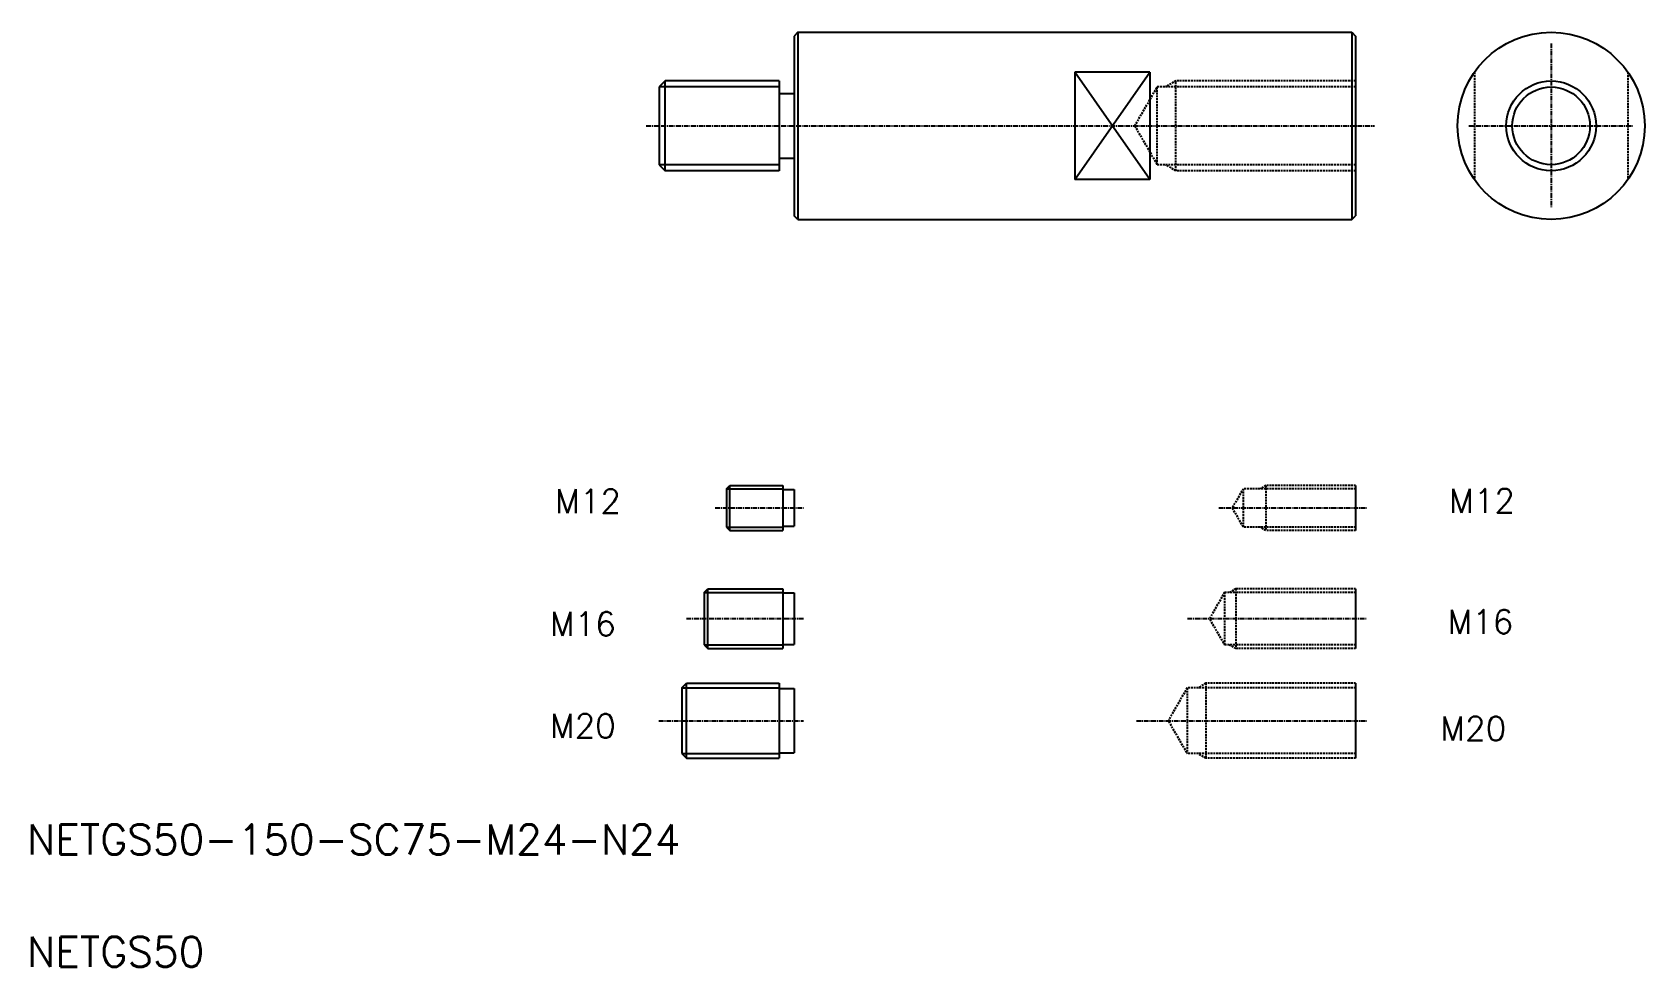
# Model space of a CAD drawing. Extents: x 21 to 452, y 20 to 270.
import ezdxf

# ---------------------------------------------------------------- set-up
doc = ezdxf.new("R2010")
doc.units = 0
doc.linetypes.add('CENTER', pattern=[2, 1.25, -0.25, 0.25, -0.25])
doc.linetypes.add('DASHED', pattern=[0.75, 0.5, -0.25])
doc.layers.get('0').update_dxf_attribs({"linetype": 'CONTINUOUS'})
doc.layers.add('CENTER', color=1, linetype='CENTER')
doc.styles.get("Standard").update_dxf_attribs({"font": 'txt', "height": 6.4, "bigfont": 'BIGFONT'})

msp = doc.modelspace()

# ---------------------------------------------------------------- linework, layer by layer
at = {"color": 7, "linetype": 'CONTINUOUS'}
for p, q in [((225.84, 269.62), (224.84, 268.62)), ((224.84, 268.62), (224.84, 220.62)), ((225.84, 269.62), (373.84, 269.62)), ((225.84, 269.62), (225.84, 219.62)), ((373.84, 269.62), (373.84, 219.62)), ((373.84, 269.62), (374.84, 268.62)), ((374.84, 268.62), (374.84, 220.62)), ((299.84, 258.93), (299.84, 230.31)), ((319.84, 258.93), (299.84, 258.93)), ((319.84, 258.93), (319.84, 230.31)), ((190.46, 256.62), (188.84, 255)), ((188.84, 255), (188.84, 234.25)), ((220.84, 256.62), (190.46, 256.62)), ((190.46, 232.62), (190.46, 256.62)), ((220.84, 256.62), (220.84, 232.62)), ((220.84, 253.22), (224.84, 253.22)), ((188.84, 234.25), (190.46, 232.62)), ((220.84, 232.62), (190.46, 232.62)), ((220.84, 236.02), (224.84, 236.02)), ((319.84, 230.31), (299.84, 230.31)), ((225.84, 219.62), (224.84, 220.62)), ((373.84, 219.62), (374.84, 220.62)), ((225.84, 219.62), (373.84, 219.62)), ((206.84, 147.68), (207.71, 148.55)), ((206.84, 147.68), (206.84, 137.43)), ((207.71, 136.55), (207.71, 148.55)), ((207.71, 148.55), (221.84, 148.55)), ((221.84, 148.55), (221.84, 136.55)), ((221.84, 147.45), (224.84, 147.45)), ((224.84, 147.45), (224.84, 137.65)), ((374.84, 148.55), (374.84, 136.55)), ((206.84, 137.43), (207.71, 136.55)), ((207.71, 136.55), (221.84, 136.55)), ((211.24, 136.55), (211.24, 136.55)), ((214.78, 136.55), (214.78, 136.55)), ((221.84, 137.65), (224.84, 137.65)), ((200.84, 119.98), (201.84, 120.98)), ((201.84, 120.98), (221.84, 120.98)), ((201.84, 104.98), (201.84, 120.98)), ((221.84, 120.98), (221.84, 104.98)), ((374.84, 120.98), (374.84, 104.98)), ((200.84, 119.98), (200.84, 105.98)), ((221.84, 119.88), (224.84, 119.88)), ((224.84, 119.88), (224.84, 106.08)), ((200.84, 105.98), (201.84, 104.98)), ((201.84, 104.98), (221.84, 104.98)), ((221.84, 106.08), (224.84, 106.08)), ((194.84, 94.47), (196.09, 95.72)), ((196.09, 75.72), (196.09, 95.72)), ((196.09, 95.72), (220.84, 95.72)), ((220.84, 95.72), (220.84, 75.72)), ((374.84, 95.72), (374.84, 75.72)), ((194.84, 94.47), (194.84, 76.97)), ((220.84, 94.32), (224.84, 94.32)), ((224.84, 94.32), (224.84, 77.12)), ((194.84, 76.97), (196.09, 75.72)), ((196.09, 75.72), (220.84, 75.72)), ((220.84, 77.12), (224.84, 77.12))]:
    msp.add_line(p, q, dxfattribs=at)
at = {"color": 3, "linetype": 'CONTINUOUS'}
for p, q in [((299.84, 230.31), (319.84, 258.93)), ((319.84, 230.31), (299.84, 258.93)), ((220.84, 255), (188.84, 255)), ((220.84, 234.25), (188.84, 234.25)), ((206.84, 147.68), (221.84, 147.68)), ((206.84, 137.43), (221.84, 137.43)), ((200.84, 119.98), (221.84, 119.98)), ((200.84, 105.98), (221.84, 105.98)), ((194.84, 94.47), (220.84, 94.47)), ((194.84, 76.97), (220.84, 76.97))]:
    msp.add_line(p, q, dxfattribs=at)
at = {"color": 3, "linetype": 'DASHED'}
for p, q in [((406.56, 258.93), (406.56, 230.31)), ((447.56, 258.93), (447.56, 230.31)), ((315.85, 244.62), (321.84, 255)), ((374.84, 255), (321.84, 255)), ((321.84, 234.25), (321.84, 255)), ((326.84, 256.62), (324.03, 255)), ((374.84, 256.62), (326.84, 256.62)), ((326.84, 232.62), (326.84, 256.62)), ((315.85, 244.62), (321.84, 234.25)), ((374.84, 234.25), (321.84, 234.25)), ((326.84, 232.62), (324.03, 234.25)), ((374.84, 232.62), (326.84, 232.62)), ((344.84, 147.68), (341.88, 142.55)), ((374.84, 147.68), (344.84, 147.68)), ((344.84, 147.68), (344.84, 137.43)), ((350.84, 148.55), (349.32, 147.68)), ((350.84, 148.55), (350.84, 136.55)), ((374.84, 148.55), (350.84, 148.55)), ((341.88, 142.55), (344.84, 137.43)), ((374.84, 137.43), (344.84, 137.43)), ((350.84, 136.55), (349.32, 137.43)), ((374.84, 136.55), (350.84, 136.55)), ((342.84, 120.98), (341.11, 119.98)), ((374.84, 120.98), (342.84, 120.98)), ((342.84, 120.98), (342.84, 104.98)), ((339.84, 119.98), (335.89, 113.14)), ((374.84, 119.98), (339.84, 119.98)), ((339.84, 119.98), (339.84, 105.98)), ((335.89, 112.81), (339.84, 105.98)), ((374.84, 105.98), (339.84, 105.98)), ((342.84, 104.98), (341.11, 105.98)), ((374.84, 104.98), (342.84, 104.98)), ((334.84, 95.72), (332.67, 94.47)), ((374.84, 95.72), (334.84, 95.72)), ((334.84, 95.72), (334.84, 75.72)), ((329.84, 94.47), (324.91, 85.93)), ((374.84, 94.47), (329.84, 94.47)), ((329.84, 94.47), (329.84, 76.97)), ((324.91, 85.51), (329.84, 76.97)), ((374.84, 76.97), (329.84, 76.97)), ((334.84, 75.72), (332.67, 76.97)), ((374.84, 75.72), (334.84, 75.72))]:
    msp.add_line(p, q, dxfattribs=at)
at = {"color": 7, "linetype": 'CONTINUOUS'}
for radius in [25, 10.38]:
    msp.add_circle((427.06, 244.62), radius, dxfattribs=at)
at = {"color": 3, "linetype": 'CONTINUOUS'}
msp.add_circle((427.06, 244.62), 12, dxfattribs=at)
at = {"layer": 'CENTER', "color": 1, "linetype": 'CENTER'}
for p, q in [((427.06, 266.62), (427.06, 222.62)), ((185.38, 244.62), (379.84, 244.62)), ((405.06, 244.62), (449.06, 244.62)), ((203.78, 142.55), (227.33, 142.55)), ((338.26, 142.55), (377.84, 142.55)), ((196.16, 112.98), (227.33, 112.98)), ((329.94, 112.98), (377.84, 112.98)), ((188.76, 85.72), (227.33, 85.72)), ((316.27, 85.72), (377.84, 85.72))]:
    msp.add_line(p, q, dxfattribs=at)

# ---------------------------------------------------------------- texts
at = {"color": 7, "linetype": 'CONTINUOUS'}
for s, height, p in [('M12', 6.4, (161.05, 141.16)), ('M12', 6.4, (399.84, 141.27)), ('M16', 6.4, (159.67, 108.39)), ('M16', 6.4, (399.42, 108.96)), ('M20', 6.4, (159.67, 81.13)), ('M20', 6.4, (397.49, 80.42)), ('NETGS50-150-SC75-M24-N24', 8, (20, 50)), ('NETGS50', 8, (20, 20))]:
    msp.add_text(s, height=height, dxfattribs=at).set_placement(p)

doc.saveas('drawing.dxf')
